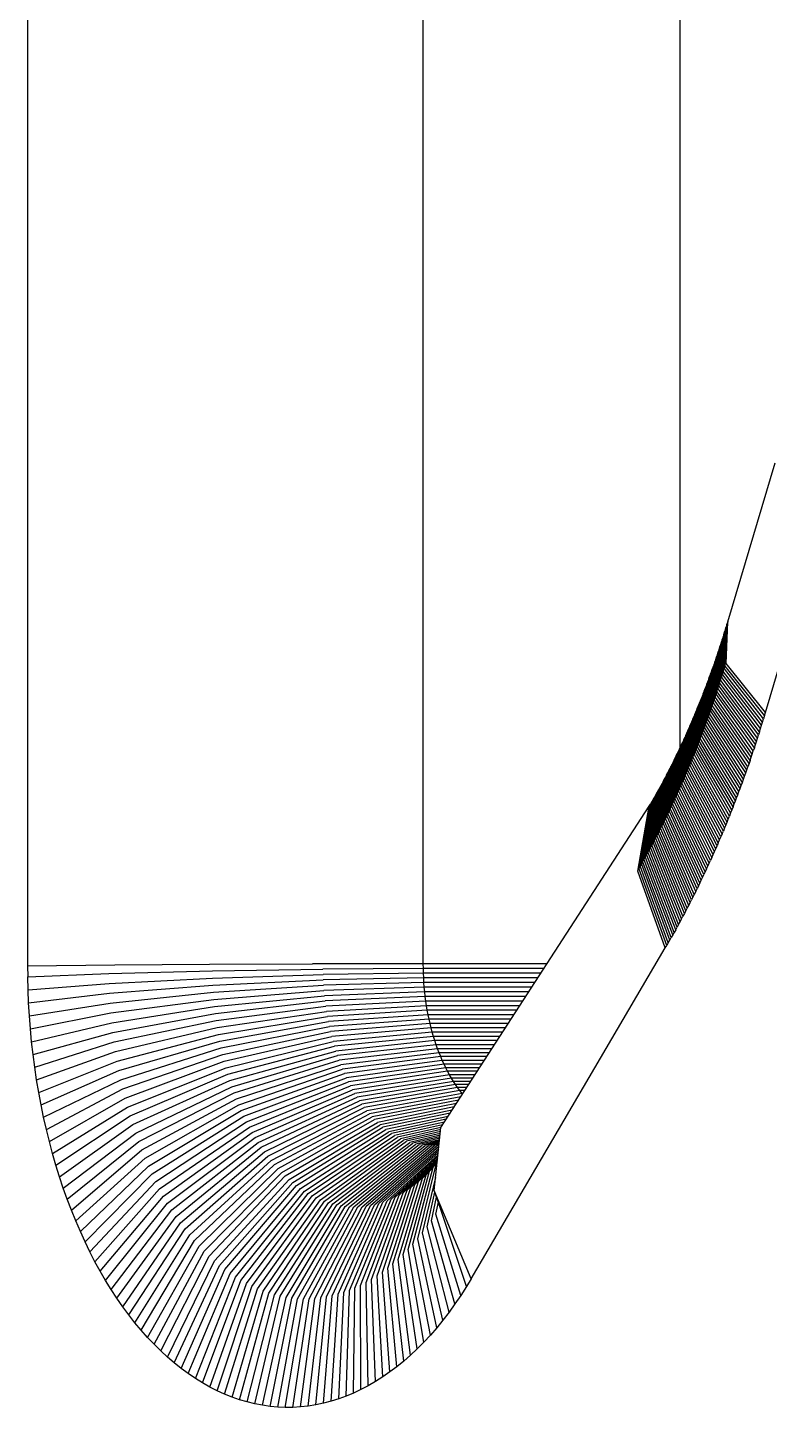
# Model space of a CAD drawing. Header units: metres. Extents: x 322 to 396.8, y -0.1 to 13.
# Drawn here: x 335.3312 to 335.5158, y 0.93 to 1.2731 of the extents above; entities that cross this region are included whole.
import ezdxf

# ---------------------------------------------------------------- set-up
doc = ezdxf.new("R2010")
doc.units = ezdxf.units.M

msp = doc.modelspace()

# ---------------------------------------------------------------- linework, layer by layer
at = {"color": 8}
for p, q in [((335.33125, 3.4346), (335.33125, 1.0398)), ((335.42967, 1.04032), (335.42967, 3.43447)), ((335.49354, 1.09404), (335.49354, 3.43447)), ((335.50539, 1.12534), (335.51714, 1.16486)), ((335.51475, 1.10278), (335.52654, 1.1424)), ((335.50498, 1.11499), (335.50539, 1.12534)), ((335.50539, 1.12534), (335.5052, 1.12473)), ((335.50391, 1.11147), (335.50443, 1.1222)), ((335.50413, 1.11218), (335.50462, 1.12283)), ((335.50443, 1.1222), (335.50423, 1.12158)), ((335.50435, 1.11289), (335.50482, 1.12346)), ((335.50443, 1.1222), (335.50462, 1.12283)), ((335.50456, 1.1136), (335.50501, 1.1241)), ((335.50482, 1.12346), (335.50462, 1.12283)), ((335.50478, 1.11431), (335.5052, 1.12473)), ((335.50482, 1.12346), (335.50501, 1.1241)), ((335.5052, 1.12473), (335.50501, 1.1241)), ((335.50255, 1.10725), (335.50323, 1.11846)), ((335.50278, 1.10795), (335.50343, 1.11908)), ((335.50301, 1.10865), (335.50363, 1.1197)), ((335.50323, 1.11846), (335.50302, 1.11784)), ((335.50323, 1.11846), (335.50343, 1.11908)), ((335.50324, 1.10935), (335.50383, 1.12033)), ((335.50343, 1.11908), (335.50363, 1.1197)), ((335.50346, 1.11006), (335.50403, 1.12095)), ((335.50363, 1.1197), (335.50383, 1.12033)), ((335.50369, 1.11076), (335.50423, 1.12158)), ((335.50403, 1.12095), (335.50383, 1.12033)), ((335.50423, 1.12158), (335.50403, 1.12095)), ((335.50138, 1.10377), (335.50218, 1.11538)), ((335.50162, 1.10446), (335.5024, 1.11599)), ((335.50185, 1.10516), (335.50261, 1.1166)), ((335.50218, 1.11538), (335.50197, 1.11476)), ((335.50209, 1.10585), (335.50281, 1.11722)), ((335.5024, 1.11599), (335.50218, 1.11538)), ((335.50232, 1.10655), (335.50302, 1.11784)), ((335.5024, 1.11599), (335.50261, 1.1166)), ((335.50281, 1.11722), (335.50261, 1.1166)), ((335.50281, 1.11722), (335.50302, 1.11784)), ((335.51475, 1.10278), (335.50498, 1.11499)), ((335.49992, 1.09966), (335.50089, 1.11172)), ((335.50016, 1.10034), (335.50111, 1.11233)), ((335.50041, 1.10102), (335.50132, 1.11293)), ((335.50066, 1.10171), (335.50154, 1.11354)), ((335.50067, 1.11112), (335.50089, 1.11172)), ((335.50111, 1.11233), (335.50089, 1.11172)), ((335.5009, 1.10239), (335.50176, 1.11415)), ((335.50111, 1.11233), (335.50132, 1.11293)), ((335.50114, 1.10308), (335.50197, 1.11476)), ((335.50132, 1.11293), (335.50154, 1.11354)), ((335.50176, 1.11415), (335.50154, 1.11354)), ((335.50197, 1.11476), (335.50176, 1.11415)), ((335.51354, 1.09881), (335.50391, 1.11147)), ((335.51379, 1.09961), (335.50413, 1.11218)), ((335.51404, 1.10041), (335.50435, 1.11289)), ((335.51428, 1.10122), (335.50456, 1.1136)), ((335.51453, 1.10203), (335.50478, 1.11431)), ((335.4984, 1.0956), (335.49954, 1.10812)), ((335.49865, 1.09627), (335.49977, 1.10872)), ((335.49891, 1.09694), (335.49999, 1.10932)), ((335.49916, 1.09762), (335.50022, 1.10992)), ((335.49954, 1.10812), (335.49931, 1.10753)), ((335.49942, 1.0983), (335.50044, 1.11052)), ((335.49954, 1.10812), (335.49977, 1.10872)), ((335.49967, 1.09898), (335.50067, 1.11112)), ((335.49999, 1.10932), (335.49977, 1.10872)), ((335.50022, 1.10992), (335.49999, 1.10932)), ((335.50044, 1.11052), (335.50022, 1.10992)), ((335.50067, 1.11112), (335.50044, 1.11052)), ((335.51253, 1.09561), (335.50301, 1.10865)), ((335.51278, 1.09641), (335.50324, 1.10935)), ((335.51304, 1.09721), (335.50346, 1.11006)), ((335.51329, 1.098), (335.50369, 1.11076)), ((335.49682, 1.09161), (335.49814, 1.10458)), ((335.49709, 1.09227), (335.49838, 1.10517)), ((335.49735, 1.09293), (335.49861, 1.10575)), ((335.49762, 1.09359), (335.49885, 1.10634)), ((335.49788, 1.09426), (335.49908, 1.10694)), ((335.49814, 1.10458), (335.4979, 1.10399)), ((335.49814, 1.09493), (335.49931, 1.10753)), ((335.49838, 1.10517), (335.49814, 1.10458)), ((335.49861, 1.10575), (335.49838, 1.10517)), ((335.49885, 1.10634), (335.49861, 1.10575)), ((335.49908, 1.10694), (335.49885, 1.10634)), ((335.49931, 1.10753), (335.49908, 1.10694)), ((335.51121, 1.09166), (335.50185, 1.10516)), ((335.51148, 1.09244), (335.50209, 1.10585)), ((335.51174, 1.09323), (335.50232, 1.10655)), ((335.51201, 1.09402), (335.50255, 1.10725)), ((335.51227, 1.09482), (335.50278, 1.10795)), ((335.49547, 1.08833), (335.49694, 1.10167)), ((335.49574, 1.08898), (335.49718, 1.10225)), ((335.49601, 1.08963), (335.49742, 1.10283)), ((335.49629, 1.09029), (335.49766, 1.10341)), ((335.49655, 1.09095), (335.4979, 1.10399)), ((335.49669, 1.10109), (335.49694, 1.10167)), ((335.49718, 1.10225), (335.49694, 1.10167)), ((335.49718, 1.10225), (335.49742, 1.10283)), ((335.49742, 1.10283), (335.49766, 1.10341)), ((335.49766, 1.10341), (335.4979, 1.10399)), ((335.50985, 1.08775), (335.50066, 1.10171)), ((335.51013, 1.08852), (335.5009, 1.10239)), ((335.5104, 1.0893), (335.50114, 1.10308)), ((335.51068, 1.09009), (335.50138, 1.10377)), ((335.51094, 1.09087), (335.50162, 1.10446)), ((335.51404, 1.10041), (335.51428, 1.10122)), ((335.51453, 1.10203), (335.51428, 1.10122)), ((335.51453, 1.10203), (335.51475, 1.10278)), ((335.49379, 1.08445), (335.49545, 1.09823)), ((335.49407, 1.08509), (335.4957, 1.0988)), ((335.49436, 1.08574), (335.49595, 1.09937)), ((335.49464, 1.08638), (335.4962, 1.09994)), ((335.49492, 1.08703), (335.49645, 1.10052)), ((335.49519, 1.08768), (335.49669, 1.10109)), ((335.4952, 1.09767), (335.49545, 1.09823)), ((335.49545, 1.09823), (335.4957, 1.0988)), ((335.49595, 1.09937), (335.4957, 1.0988)), ((335.49595, 1.09937), (335.4962, 1.09994)), ((335.49645, 1.10052), (335.4962, 1.09994)), ((335.49669, 1.10109), (335.49645, 1.10052)), ((335.50845, 1.08388), (335.49942, 1.0983)), ((335.50874, 1.08465), (335.49967, 1.09898)), ((335.50902, 1.08542), (335.49992, 1.09966)), ((335.5093, 1.08619), (335.50016, 1.10034)), ((335.50958, 1.08697), (335.50041, 1.10102)), ((335.51329, 1.098), (335.51304, 1.09721)), ((335.51329, 1.098), (335.51354, 1.09881)), ((335.51354, 1.09881), (335.51379, 1.09961)), ((335.51379, 1.09961), (335.51404, 1.10041)), ((335.49177, 1.08002), (335.49366, 1.0943)), ((335.49206, 1.08065), (335.49392, 1.09486)), ((335.49235, 1.08128), (335.49418, 1.09542)), ((335.49265, 1.08191), (335.49443, 1.09598)), ((335.49293, 1.08254), (335.49469, 1.09654)), ((335.49322, 1.08318), (335.49495, 1.0971)), ((335.49366, 1.0943), (335.4934, 1.09375)), ((335.49351, 1.08381), (335.4952, 1.09767)), ((335.49366, 1.0943), (335.49392, 1.09486)), ((335.49392, 1.09486), (335.49418, 1.09542)), ((335.49443, 1.09598), (335.49418, 1.09542)), ((335.49443, 1.09598), (335.49469, 1.09654)), ((335.49495, 1.0971), (335.49469, 1.09654)), ((335.49495, 1.0971), (335.4952, 1.09767)), ((335.50671, 1.07931), (335.49788, 1.09426)), ((335.507, 1.08007), (335.49814, 1.09493)), ((335.5073, 1.08083), (335.4984, 1.0956)), ((335.50759, 1.08159), (335.49865, 1.09627)), ((335.50788, 1.08235), (335.49891, 1.09694)), ((335.50817, 1.08312), (335.49916, 1.09762)), ((335.51201, 1.09402), (335.51227, 1.09482)), ((335.51227, 1.09482), (335.51253, 1.09561)), ((335.51253, 1.09561), (335.51278, 1.09641)), ((335.51278, 1.09641), (335.51304, 1.09721)), ((335.48998, 1.0763), (335.49207, 1.091)), ((335.49028, 1.07691), (335.49234, 1.09154)), ((335.49058, 1.07753), (335.4926, 1.09209)), ((335.49088, 1.07815), (335.49287, 1.09264)), ((335.49118, 1.07877), (335.49313, 1.09319)), ((335.49147, 1.0794), (335.4934, 1.09375)), ((335.49207, 1.091), (335.4918, 1.09045)), ((335.49207, 1.091), (335.49234, 1.09154)), ((335.4926, 1.09209), (335.49234, 1.09154)), ((335.4926, 1.09209), (335.49287, 1.09264)), ((335.49287, 1.09264), (335.49313, 1.09319)), ((335.4934, 1.09375), (335.49313, 1.09319)), ((335.50521, 1.07555), (335.49655, 1.09095)), ((335.50551, 1.0763), (335.49682, 1.09161)), ((335.50581, 1.07705), (335.49709, 1.09227)), ((335.50611, 1.0778), (335.49735, 1.09293)), ((335.50641, 1.07855), (335.49762, 1.09359)), ((335.51094, 1.09087), (335.51068, 1.09009)), ((335.51094, 1.09087), (335.51121, 1.09166)), ((335.51121, 1.09166), (335.51148, 1.09244)), ((335.51148, 1.09244), (335.51174, 1.09323)), ((335.51201, 1.09402), (335.51174, 1.09323)), ((335.48814, 1.07265), (335.49044, 1.08776)), ((335.48845, 1.07325), (335.49071, 1.0883)), ((335.48876, 1.07386), (335.49098, 1.08883)), ((335.48906, 1.07447), (335.49126, 1.08937)), ((335.48937, 1.07507), (335.49153, 1.08991)), ((335.48968, 1.07569), (335.4918, 1.09045)), ((335.49016, 1.08723), (335.49044, 1.08776)), ((335.49071, 1.0883), (335.49044, 1.08776)), ((335.49071, 1.0883), (335.49098, 1.08883)), ((335.49126, 1.08937), (335.49098, 1.08883)), ((335.49153, 1.08991), (335.49126, 1.08937)), ((335.4918, 1.09045), (335.49153, 1.08991)), ((335.50367, 1.07185), (335.49519, 1.08768)), ((335.50398, 1.07259), (335.49547, 1.08833)), ((335.50429, 1.07332), (335.49574, 1.08898)), ((335.5046, 1.07407), (335.49601, 1.08963)), ((335.5049, 1.07481), (335.49629, 1.09029)), ((335.50958, 1.08697), (335.50985, 1.08775)), ((335.50985, 1.08775), (335.51013, 1.08852)), ((335.51013, 1.08852), (335.5104, 1.0893)), ((335.51068, 1.09009), (335.5104, 1.0893)), ((335.48593, 1.06849), (335.48847, 1.08407)), ((335.48625, 1.06908), (335.48876, 1.08459)), ((335.48656, 1.06967), (335.48904, 1.08512)), ((335.48688, 1.07026), (335.48932, 1.08564)), ((335.4872, 1.07085), (335.4896, 1.08617)), ((335.48751, 1.07145), (335.48988, 1.0867)), ((335.48783, 1.07205), (335.49016, 1.08723)), ((335.48847, 1.08407), (335.48819, 1.08355)), ((335.48847, 1.08407), (335.48876, 1.08459)), ((335.48904, 1.08512), (335.48876, 1.08459)), ((335.48932, 1.08564), (335.48904, 1.08512)), ((335.4896, 1.08617), (335.48932, 1.08564)), ((335.48988, 1.0867), (335.4896, 1.08617)), ((335.49016, 1.08723), (335.48988, 1.0867)), ((335.50208, 1.0682), (335.49379, 1.08445)), ((335.5024, 1.06892), (335.49407, 1.08509)), ((335.50272, 1.06965), (335.49436, 1.08574)), ((335.50304, 1.07038), (335.49464, 1.08638)), ((335.50335, 1.07111), (335.49492, 1.08703)), ((335.50845, 1.08388), (335.50874, 1.08465)), ((335.50874, 1.08465), (335.50902, 1.08542)), ((335.50902, 1.08542), (335.5093, 1.08619)), ((335.5093, 1.08619), (335.50958, 1.08697)), ((335.48398, 1.06501), (335.48674, 1.08098)), ((335.4843, 1.06558), (335.48703, 1.08149)), ((335.48463, 1.06616), (335.48732, 1.082)), ((335.48496, 1.06674), (335.48761, 1.08252)), ((335.48528, 1.06732), (335.4879, 1.08303)), ((335.4856, 1.0679), (335.48819, 1.08355)), ((335.48674, 1.08098), (335.48645, 1.08047)), ((335.48674, 1.08098), (335.48703, 1.08149)), ((335.48732, 1.082), (335.48703, 1.08149)), ((335.48732, 1.082), (335.48761, 1.08252)), ((335.48761, 1.08252), (335.4879, 1.08303)), ((335.4879, 1.08303), (335.48819, 1.08355)), ((335.50012, 1.06389), (335.49206, 1.08065)), ((335.50045, 1.0646), (335.49235, 1.08128)), ((335.50078, 1.06531), (335.49265, 1.08191)), ((335.50111, 1.06603), (335.49293, 1.08254)), ((335.50143, 1.06675), (335.49322, 1.08318)), ((335.50176, 1.06747), (335.49351, 1.08381)), ((335.507, 1.08007), (335.5073, 1.08083)), ((335.5073, 1.08083), (335.50759, 1.08159)), ((335.50759, 1.08159), (335.50788, 1.08235)), ((335.50788, 1.08235), (335.50817, 1.08312)), ((335.50817, 1.08312), (335.50845, 1.08388)), ((335.43404, 0.99961), (335.48587, 1.07948)), ((335.483, 1.06333), (335.48587, 1.07948)), ((335.48332, 1.06386), (335.48616, 1.07997)), ((335.48365, 1.06443), (335.48645, 1.08047)), ((335.48587, 1.07948), (335.48616, 1.07997)), ((335.48645, 1.08047), (335.48616, 1.07997)), ((335.49844, 1.06036), (335.49058, 1.07753)), ((335.49878, 1.06106), (335.49088, 1.07815)), ((335.49912, 1.06176), (335.49118, 1.07877)), ((335.49945, 1.06247), (335.49147, 1.0794)), ((335.49979, 1.06318), (335.49177, 1.08002)), ((335.50611, 1.0778), (335.50581, 1.07705)), ((335.50641, 1.07855), (335.50611, 1.0778)), ((335.50671, 1.07931), (335.50641, 1.07855)), ((335.50671, 1.07931), (335.507, 1.08007)), ((335.49637, 1.05619), (335.48876, 1.07386)), ((335.49672, 1.05688), (335.48906, 1.07447)), ((335.49707, 1.05757), (335.48937, 1.07507)), ((335.49742, 1.05826), (335.48968, 1.07569)), ((335.49776, 1.05896), (335.48998, 1.0763)), ((335.4981, 1.05966), (335.49028, 1.07691)), ((335.5046, 1.07407), (335.50429, 1.07332)), ((335.5049, 1.07481), (335.5046, 1.07407)), ((335.5049, 1.07481), (335.50521, 1.07555)), ((335.50521, 1.07555), (335.50551, 1.0763)), ((335.50551, 1.0763), (335.50581, 1.07705)), ((335.49425, 1.05212), (335.48688, 1.07026)), ((335.49461, 1.05279), (335.4872, 1.07085)), ((335.49496, 1.05347), (335.48751, 1.07145)), ((335.49532, 1.05414), (335.48783, 1.07205)), ((335.49567, 1.05483), (335.48814, 1.07265)), ((335.49602, 1.05551), (335.48845, 1.07325)), ((335.50304, 1.07038), (335.50272, 1.06965)), ((335.50304, 1.07038), (335.50335, 1.07111)), ((335.50335, 1.07111), (335.50367, 1.07185)), ((335.50398, 1.07259), (335.50367, 1.07185)), ((335.50398, 1.07259), (335.50429, 1.07332)), ((335.49244, 1.04879), (335.48528, 1.06732)), ((335.4928, 1.04945), (335.4856, 1.0679)), ((335.49317, 1.05011), (335.48593, 1.06849)), ((335.49353, 1.05078), (335.48625, 1.06908)), ((335.49389, 1.05145), (335.48656, 1.06967)), ((335.50143, 1.06675), (335.50176, 1.06747)), ((335.50176, 1.06747), (335.50208, 1.0682)), ((335.50208, 1.0682), (335.5024, 1.06892)), ((335.5024, 1.06892), (335.50272, 1.06965)), ((335.49021, 1.04487), (335.48332, 1.06386)), ((335.49058, 1.04552), (335.48365, 1.06443)), ((335.49096, 1.04617), (335.48398, 1.06501)), ((335.49133, 1.04682), (335.4843, 1.06558)), ((335.4917, 1.04747), (335.48463, 1.06616)), ((335.49207, 1.04813), (335.48496, 1.06674)), ((335.50012, 1.06389), (335.49979, 1.06318)), ((335.50012, 1.06389), (335.50045, 1.0646)), ((335.50045, 1.0646), (335.50078, 1.06531)), ((335.50078, 1.06531), (335.50111, 1.06603)), ((335.50143, 1.06675), (335.50111, 1.06603)), ((335.48986, 1.04428), (335.483, 1.06333)), ((335.49844, 1.06036), (335.4981, 1.05966)), ((335.49844, 1.06036), (335.49878, 1.06106)), ((335.49878, 1.06106), (335.49912, 1.06176)), ((335.49912, 1.06176), (335.49945, 1.06247)), ((335.49979, 1.06318), (335.49945, 1.06247)), ((335.49672, 1.05688), (335.49637, 1.05619)), ((335.49707, 1.05757), (335.49672, 1.05688)), ((335.49742, 1.05826), (335.49707, 1.05757)), ((335.49742, 1.05826), (335.49776, 1.05896)), ((335.4981, 1.05966), (335.49776, 1.05896)), ((335.49496, 1.05347), (335.49461, 1.05279)), ((335.49496, 1.05347), (335.49532, 1.05414)), ((335.49532, 1.05414), (335.49567, 1.05483)), ((335.49567, 1.05483), (335.49602, 1.05551)), ((335.49602, 1.05551), (335.49637, 1.05619)), ((335.49317, 1.05011), (335.4928, 1.04945)), ((335.49317, 1.05011), (335.49353, 1.05078)), ((335.49353, 1.05078), (335.49389, 1.05145)), ((335.49389, 1.05145), (335.49425, 1.05212)), ((335.49461, 1.05279), (335.49425, 1.05212)), ((335.49096, 1.04617), (335.49133, 1.04682)), ((335.4917, 1.04747), (335.49133, 1.04682)), ((335.49207, 1.04813), (335.4917, 1.04747)), ((335.49244, 1.04879), (335.49207, 1.04813)), ((335.49244, 1.04879), (335.4928, 1.04945)), ((335.44155, 0.96197), (335.48986, 1.04428)), ((335.48986, 1.04428), (335.49021, 1.04487)), ((335.49058, 1.04552), (335.49021, 1.04487)), ((335.49058, 1.04552), (335.49096, 1.04617)), ((335.33125, 1.0398), (335.35291, 1.04003)), ((335.33125, 1.0398), (335.33127, 1.03708)), ((335.35291, 1.04003), (335.37653, 1.04019)), ((335.37653, 1.04019), (335.40212, 1.04029)), ((335.42967, 1.04032), (335.40212, 1.04029)), ((335.46046, 1.04032), (335.42967, 1.04032)), ((335.42968, 1.03915), (335.42967, 1.04032)), ((335.33127, 1.03708), (335.35144, 1.03787)), ((335.33136, 1.03383), (335.33127, 1.03708)), ((335.35144, 1.03787), (335.37722, 1.03854)), ((335.3515, 1.03542), (335.37727, 1.03676)), ((335.37722, 1.03854), (335.40469, 1.03899)), ((335.37727, 1.03676), (335.40473, 1.03766)), ((335.37734, 1.03499), (335.40478, 1.03634)), ((335.42968, 1.03915), (335.40469, 1.03899)), ((335.42971, 1.03798), (335.40473, 1.03766)), ((335.42976, 1.03681), (335.40478, 1.03634)), ((335.42971, 1.03798), (335.42968, 1.03915)), ((335.4597, 1.03915), (335.42968, 1.03915)), ((335.42976, 1.03681), (335.42971, 1.03798)), ((335.45894, 1.03798), (335.42971, 1.03798)), ((335.42983, 1.03564), (335.42976, 1.03681)), ((335.45818, 1.03681), (335.42976, 1.03681)), ((335.33136, 1.03383), (335.3515, 1.03542)), ((335.3315, 1.03059), (335.33136, 1.03383)), ((335.3315, 1.03059), (335.35161, 1.03297)), ((335.35161, 1.03297), (335.37734, 1.03499)), ((335.35175, 1.03053), (335.37745, 1.03322)), ((335.37745, 1.03322), (335.40486, 1.03501)), ((335.37759, 1.03145), (335.40497, 1.03369)), ((335.42983, 1.03564), (335.40486, 1.03501)), ((335.42992, 1.03448), (335.40497, 1.03369)), ((335.43003, 1.03332), (335.40509, 1.03238)), ((335.42992, 1.03448), (335.42983, 1.03564)), ((335.45742, 1.03564), (335.42983, 1.03564)), ((335.45667, 1.03448), (335.42992, 1.03448)), ((335.43003, 1.03332), (335.42992, 1.03448)), ((335.45592, 1.03332), (335.43003, 1.03332)), ((335.43016, 1.03217), (335.43003, 1.03332)), ((335.33169, 1.02736), (335.3315, 1.03059)), ((335.33169, 1.02736), (335.35175, 1.03053)), ((335.35195, 1.0281), (335.37759, 1.03145)), ((335.35218, 1.02567), (335.37776, 1.02969)), ((335.37776, 1.02969), (335.40509, 1.03238)), ((335.37796, 1.02794), (335.40524, 1.03107)), ((335.37818, 1.02621), (335.40541, 1.02977)), ((335.43016, 1.03217), (335.40524, 1.03107)), ((335.43031, 1.03103), (335.40541, 1.02977)), ((335.43048, 1.02989), (335.40561, 1.02848)), ((335.45517, 1.03217), (335.43016, 1.03217)), ((335.43031, 1.03103), (335.43016, 1.03217)), ((335.45443, 1.03103), (335.43031, 1.03103)), ((335.43048, 1.02989), (335.43031, 1.03103)), ((335.45369, 1.02989), (335.43048, 1.02989)), ((335.43067, 1.02876), (335.43048, 1.02989)), ((335.33194, 1.02414), (335.33169, 1.02736)), ((335.33194, 1.02414), (335.35195, 1.0281)), ((335.33225, 1.02093), (335.35218, 1.02567)), ((335.35245, 1.02326), (335.37796, 1.02794)), ((335.35277, 1.02087), (335.37818, 1.02621)), ((335.37844, 1.02448), (335.40561, 1.02848)), ((335.37873, 1.02277), (335.40582, 1.02721)), ((335.37905, 1.02107), (335.40606, 1.02594)), ((335.43067, 1.02876), (335.40582, 1.02721)), ((335.43088, 1.02765), (335.40606, 1.02594)), ((335.43111, 1.02654), (335.40632, 1.02468)), ((335.45296, 1.02876), (335.43067, 1.02876)), ((335.43088, 1.02765), (335.43067, 1.02876)), ((335.45223, 1.02765), (335.43088, 1.02765)), ((335.43111, 1.02654), (335.43088, 1.02765)), ((335.45151, 1.02654), (335.43111, 1.02654)), ((335.43136, 1.02545), (335.43111, 1.02654)), ((335.33225, 1.02093), (335.33194, 1.02414)), ((335.33261, 1.01774), (335.35245, 1.02326)), ((335.35312, 1.01849), (335.37844, 1.02448)), ((335.35352, 1.01613), (335.37873, 1.02277)), ((335.3794, 1.01939), (335.40632, 1.02468)), ((335.37977, 1.01773), (335.4066, 1.02344)), ((335.43136, 1.02545), (335.4066, 1.02344)), ((335.43162, 1.02436), (335.4069, 1.02221)), ((335.43191, 1.0233), (335.40723, 1.021)), ((335.43221, 1.02224), (335.40757, 1.01981)), ((335.4508, 1.02545), (335.43136, 1.02545)), ((335.43162, 1.02436), (335.43136, 1.02545)), ((335.4501, 1.02436), (335.43162, 1.02436)), ((335.43191, 1.0233), (335.43162, 1.02436)), ((335.44941, 1.0233), (335.43191, 1.0233)), ((335.43221, 1.02224), (335.43191, 1.0233)), ((335.44873, 1.02224), (335.43221, 1.02224)), ((335.43253, 1.02121), (335.43221, 1.02224)), ((335.33261, 1.01774), (335.33225, 1.02093)), ((335.33303, 1.01457), (335.35277, 1.02087)), ((335.35396, 1.0138), (335.37905, 1.02107)), ((335.35444, 1.01148), (335.3794, 1.01939)), ((335.38018, 1.01609), (335.4069, 1.02221)), ((335.38061, 1.01447), (335.40723, 1.021)), ((335.38107, 1.01287), (335.40757, 1.01981)), ((335.43253, 1.02121), (335.40794, 1.01863)), ((335.43287, 1.02019), (335.40832, 1.01747)), ((335.43323, 1.01918), (335.40873, 1.01633)), ((335.44805, 1.02121), (335.43253, 1.02121)), ((335.43287, 1.02019), (335.43253, 1.02121)), ((335.44739, 1.02019), (335.43287, 1.02019)), ((335.43323, 1.01918), (335.43287, 1.02019)), ((335.44674, 1.01918), (335.43323, 1.01918)), ((335.4336, 1.0182), (335.43323, 1.01918)), ((335.33303, 1.01457), (335.33261, 1.01774)), ((335.3335, 1.01143), (335.35312, 1.01849)), ((335.33403, 1.0083), (335.35352, 1.01613)), ((335.35496, 1.00919), (335.37977, 1.01773)), ((335.35552, 1.00693), (335.38018, 1.01609)), ((335.38156, 1.0113), (335.40794, 1.01863)), ((335.38208, 1.00975), (335.40832, 1.01747)), ((335.38262, 1.00822), (335.40873, 1.01633)), ((335.4336, 1.0182), (335.40915, 1.01522)), ((335.434, 1.01723), (335.4096, 1.01412)), ((335.4344, 1.01629), (335.41006, 1.01305)), ((335.4461, 1.0182), (335.4336, 1.0182)), ((335.434, 1.01723), (335.4336, 1.0182)), ((335.44547, 1.01723), (335.434, 1.01723)), ((335.4344, 1.01629), (335.434, 1.01723)), ((335.44486, 1.01629), (335.4344, 1.01629)), ((335.43483, 1.01536), (335.4344, 1.01629)), ((335.3335, 1.01143), (335.33303, 1.01457)), ((335.33461, 1.00521), (335.35396, 1.0138)), ((335.35611, 1.00469), (335.38061, 1.01447)), ((335.35675, 1.00249), (335.38107, 1.01287)), ((335.38319, 1.00673), (335.40915, 1.01522)), ((335.38378, 1.00526), (335.4096, 1.01412)), ((335.3844, 1.00383), (335.41006, 1.01305)), ((335.38504, 1.00242), (335.41054, 1.012)), ((335.43483, 1.01536), (335.41054, 1.012)), ((335.43527, 1.01446), (335.41104, 1.01097)), ((335.43572, 1.01358), (335.41155, 1.00997)), ((335.43619, 1.01272), (335.41209, 1.009)), ((335.44426, 1.01536), (335.43483, 1.01536)), ((335.43527, 1.01446), (335.43483, 1.01536)), ((335.43572, 1.01358), (335.43527, 1.01446)), ((335.44367, 1.01446), (335.43527, 1.01446)), ((335.43619, 1.01272), (335.43572, 1.01358)), ((335.4431, 1.01358), (335.43572, 1.01358)), ((335.44255, 1.01272), (335.43619, 1.01272)), ((335.43667, 1.01189), (335.43619, 1.01272)), ((335.33403, 1.0083), (335.3335, 1.01143)), ((335.33524, 1.00215), (335.35444, 1.01148)), ((335.33593, 0.99911), (335.35496, 1.00919)), ((335.35742, 1.00032), (335.38156, 1.0113)), ((335.35813, 0.99819), (335.38208, 1.00975)), ((335.38571, 1.00105), (335.41104, 1.01097)), ((335.3864, 0.99971), (335.41155, 1.00997)), ((335.38711, 0.99841), (335.41209, 1.009)), ((335.43667, 1.01189), (335.41264, 1.00806)), ((335.43717, 1.01108), (335.4132, 1.00714)), ((335.43769, 1.0103), (335.41378, 1.00625)), ((335.43821, 1.00954), (335.41438, 1.00539)), ((335.43875, 1.00881), (335.41499, 1.00456)), ((335.43717, 1.01108), (335.43667, 1.01189)), ((335.44201, 1.01189), (335.43667, 1.01189)), ((335.43769, 1.0103), (335.43717, 1.01108)), ((335.44148, 1.01108), (335.43717, 1.01108)), ((335.43821, 1.00954), (335.43769, 1.0103)), ((335.44097, 1.0103), (335.43769, 1.0103)), ((335.43875, 1.00881), (335.43821, 1.00954)), ((335.44048, 1.00954), (335.43821, 1.00954)), ((335.4393, 1.0081), (335.43875, 1.00881)), ((335.44001, 1.00881), (335.43875, 1.00881)), ((335.33461, 1.00521), (335.33403, 1.0083)), ((335.33524, 1.00215), (335.33461, 1.00521)), ((335.33667, 0.99612), (335.35552, 1.00693)), ((335.35888, 0.99609), (335.38262, 1.00822)), ((335.35966, 0.99403), (335.38319, 1.00673)), ((335.36048, 0.99201), (335.38378, 1.00526)), ((335.38785, 0.99715), (335.41264, 1.00806)), ((335.3886, 0.99592), (335.4132, 1.00714)), ((335.38938, 0.99473), (335.41378, 1.00625)), ((335.39018, 0.99358), (335.41438, 1.00539)), ((335.4393, 1.0081), (335.41562, 1.00376)), ((335.43901, 1.00727), (335.41625, 1.003)), ((335.43844, 1.0064), (335.41691, 1.00226)), ((335.43789, 1.00555), (335.41757, 1.00156)), ((335.43944, 1.00794), (335.4393, 1.0081)), ((335.43955, 1.0081), (335.4393, 1.0081)), ((335.33593, 0.99911), (335.33524, 1.00215)), ((335.33746, 0.99316), (335.35611, 1.00469)), ((335.3383, 0.99025), (335.35675, 1.00249)), ((335.36133, 0.99003), (335.3844, 1.00383)), ((335.36222, 0.98809), (335.38504, 1.00242)), ((335.391, 0.99247), (335.41499, 1.00456)), ((335.39183, 0.9914), (335.41562, 1.00376)), ((335.39269, 0.99038), (335.41625, 1.003)), ((335.39356, 0.98939), (335.41691, 1.00226)), ((335.43735, 1.00472), (335.41825, 1.00089)), ((335.43683, 1.00392), (335.41893, 1.00026)), ((335.43633, 1.00314), (335.41963, 0.99966)), ((335.43583, 1.00238), (335.42034, 0.9991)), ((335.43536, 1.00165), (335.42106, 0.99857)), ((335.33667, 0.99612), (335.33593, 0.99911)), ((335.33919, 0.98737), (335.35742, 1.00032)), ((335.36314, 0.9862), (335.38571, 1.00105)), ((335.36409, 0.98436), (335.3864, 0.99971)), ((335.36507, 0.98257), (335.38711, 0.99841)), ((335.39445, 0.98846), (335.41757, 1.00156)), ((335.39535, 0.98756), (335.41825, 1.00089)), ((335.39627, 0.98672), (335.41893, 1.00026)), ((335.39721, 0.98592), (335.41963, 0.99966)), ((335.39815, 0.98516), (335.42034, 0.9991)), ((335.39911, 0.98446), (335.42106, 0.99857)), ((335.43491, 1.00095), (335.42178, 0.99808)), ((335.43447, 1.00028), (335.42252, 0.99763)), ((335.43405, 0.99964), (335.42326, 0.99721)), ((335.43399, 0.9991), (335.42401, 0.99683)), ((335.43393, 0.9986), (335.42476, 0.99649)), ((335.43241, 0.98393), (335.43404, 0.99961)), ((335.33746, 0.99316), (335.33667, 0.99612)), ((335.34013, 0.98455), (335.35813, 0.99819)), ((335.34112, 0.98177), (335.35888, 0.99609)), ((335.36608, 0.98082), (335.38785, 0.99715)), ((335.36713, 0.97913), (335.3886, 0.99592)), ((335.40009, 0.9838), (335.42178, 0.99808)), ((335.40107, 0.98319), (335.42252, 0.99763)), ((335.40206, 0.98263), (335.42326, 0.99721)), ((335.40306, 0.98212), (335.42401, 0.99683)), ((335.40407, 0.98167), (335.42476, 0.99649)), ((335.40509, 0.98126), (335.42552, 0.99618)), ((335.40612, 0.9809), (335.42629, 0.99592)), ((335.40715, 0.9806), (335.42706, 0.99569)), ((335.40818, 0.98035), (335.42783, 0.9955)), ((335.40922, 0.98014), (335.42861, 0.99535)), ((335.41026, 0.98), (335.42939, 0.99524)), ((335.4113, 0.9799), (335.43017, 0.99517)), ((335.41235, 0.97986), (335.43095, 0.99513)), ((335.41339, 0.97986), (335.43173, 0.99514)), ((335.41444, 0.97993), (335.43251, 0.99519)), ((335.41548, 0.98004), (335.43329, 0.99527)), ((335.41652, 0.98021), (335.43356, 0.99495)), ((335.43389, 0.99813), (335.42552, 0.99618)), ((335.43384, 0.99769), (335.42629, 0.99592)), ((335.4338, 0.99729), (335.42706, 0.99569)), ((335.43376, 0.99692), (335.42783, 0.9955)), ((335.43373, 0.99658), (335.42861, 0.99535)), ((335.43369, 0.99628), (335.42939, 0.99524)), ((335.43367, 0.99602), (335.43017, 0.99517)), ((335.43364, 0.9958), (335.43095, 0.99513)), ((335.43362, 0.99561), (335.43173, 0.99514)), ((335.43361, 0.99546), (335.43251, 0.99519)), ((335.4336, 0.99535), (335.43329, 0.99527)), ((335.3383, 0.99025), (335.33746, 0.99316)), ((335.34215, 0.97904), (335.35966, 0.99403)), ((335.34324, 0.97637), (335.36048, 0.99201)), ((335.3682, 0.97749), (335.38938, 0.99473)), ((335.3693, 0.97591), (335.39018, 0.99358)), ((335.37043, 0.97438), (335.391, 0.99247)), ((335.37158, 0.9729), (335.39183, 0.9914)), ((335.41756, 0.98042), (335.4335, 0.99438)), ((335.41859, 0.98069), (335.43344, 0.99384)), ((335.41962, 0.98102), (335.43339, 0.99332)), ((335.42064, 0.98139), (335.43334, 0.99284)), ((335.42166, 0.98181), (335.43329, 0.9924)), ((335.42267, 0.98229), (335.43325, 0.99199)), ((335.42367, 0.98281), (335.43321, 0.99163)), ((335.33919, 0.98737), (335.3383, 0.99025)), ((335.34437, 0.97375), (335.36133, 0.99003)), ((335.34554, 0.97119), (335.36222, 0.98809)), ((335.37276, 0.97149), (335.39269, 0.99038)), ((335.37396, 0.97014), (335.39356, 0.98939)), ((335.37518, 0.96885), (335.39445, 0.98846)), ((335.42466, 0.98339), (335.43318, 0.9913)), ((335.42563, 0.98401), (335.43315, 0.99103)), ((335.42589, 0.96927), (335.43124, 0.98876)), ((335.4266, 0.98469), (335.43282, 0.99051)), ((335.4271, 0.97058), (335.43213, 0.98972)), ((335.42756, 0.98541), (335.43203, 0.98962)), ((335.4283, 0.97196), (335.43299, 0.99071)), ((335.4285, 0.98618), (335.43121, 0.98873)), ((335.43034, 0.98786), (335.43124, 0.98876)), ((335.43124, 0.98876), (335.43213, 0.98972)), ((335.43213, 0.98972), (335.43299, 0.99071)), ((335.43299, 0.99071), (335.43313, 0.99089)), ((335.34013, 0.98455), (335.33919, 0.98737)), ((335.34112, 0.98177), (335.34013, 0.98455)), ((335.34676, 0.96869), (335.36314, 0.9862)), ((335.37643, 0.96762), (335.39535, 0.98756)), ((335.3777, 0.96645), (335.39627, 0.98672)), ((335.37898, 0.96534), (335.39721, 0.98592)), ((335.38029, 0.96431), (335.39815, 0.98516)), ((335.41949, 0.96365), (335.4266, 0.98469)), ((335.42081, 0.96464), (335.42756, 0.98541)), ((335.42211, 0.9657), (335.4285, 0.98618)), ((335.42339, 0.96683), (335.42943, 0.98699)), ((335.42465, 0.96802), (335.43034, 0.98786)), ((335.42943, 0.98699), (335.43035, 0.98786)), ((335.42947, 0.97339), (335.43275, 0.98717)), ((335.34215, 0.97904), (335.34112, 0.98177)), ((335.34801, 0.96625), (335.36409, 0.98436)), ((335.34932, 0.96387), (335.36507, 0.98257)), ((335.38161, 0.96333), (335.39911, 0.98446)), ((335.38295, 0.96243), (335.40009, 0.9838)), ((335.3843, 0.96159), (335.40107, 0.98319)), ((335.38567, 0.96082), (335.40206, 0.98263)), ((335.38705, 0.96012), (335.40306, 0.98212)), ((335.38844, 0.95949), (335.40407, 0.98167)), ((335.38985, 0.95893), (335.40509, 0.98126)), ((335.41128, 0.95911), (335.42064, 0.98139)), ((335.41268, 0.95969), (335.42166, 0.98181)), ((335.41407, 0.96034), (335.42267, 0.98229)), ((335.41545, 0.96107), (335.42367, 0.98281)), ((335.41681, 0.96186), (335.42466, 0.98339)), ((335.41816, 0.96272), (335.42563, 0.98401)), ((335.43061, 0.97488), (335.43256, 0.9835)), ((335.43173, 0.97643), (335.43298, 0.98228)), ((335.44155, 0.96197), (335.43241, 0.98393)), ((335.43388, 0.97969), (335.43241, 0.98393)), ((335.34324, 0.97637), (335.34215, 0.97904)), ((335.35066, 0.96157), (335.36608, 0.98082)), ((335.35204, 0.95933), (335.36713, 0.97913)), ((335.39126, 0.95844), (335.40612, 0.9809)), ((335.39268, 0.95802), (335.40715, 0.9806)), ((335.3941, 0.95767), (335.40818, 0.98035)), ((335.39554, 0.95739), (335.40922, 0.98014)), ((335.39697, 0.95719), (335.41026, 0.98)), ((335.39841, 0.95705), (335.4113, 0.9799)), ((335.39985, 0.95699), (335.41235, 0.97986)), ((335.40129, 0.95701), (335.41339, 0.97986)), ((335.40273, 0.95709), (335.41444, 0.97993)), ((335.40417, 0.95725), (335.41548, 0.98004)), ((335.4056, 0.95748), (335.41652, 0.98021)), ((335.40703, 0.95778), (335.41756, 0.98042)), ((335.40846, 0.95815), (335.41859, 0.98069)), ((335.40987, 0.95859), (335.41962, 0.98102)), ((335.43282, 0.97803), (335.43342, 0.98101)), ((335.43899, 0.95787), (335.43282, 0.97803)), ((335.4404, 0.96006), (335.43388, 0.97969)), ((335.34437, 0.97375), (335.34324, 0.97637)), ((335.35346, 0.95716), (335.3682, 0.97749)), ((335.35491, 0.95506), (335.3693, 0.97591)), ((335.35641, 0.95303), (335.37043, 0.97438)), ((335.43607, 0.9537), (335.43061, 0.97488)), ((335.43755, 0.95575), (335.43173, 0.97643)), ((335.34554, 0.97119), (335.34437, 0.97375)), ((335.34676, 0.96869), (335.34554, 0.97119)), ((335.35793, 0.95109), (335.37158, 0.9729)), ((335.35949, 0.94922), (335.37276, 0.97149)), ((335.43301, 0.94983), (335.4283, 0.97196)), ((335.43456, 0.95173), (335.42947, 0.97339)), ((335.34801, 0.96625), (335.34676, 0.96869)), ((335.36108, 0.94742), (335.37396, 0.97014)), ((335.3627, 0.94571), (335.37518, 0.96885)), ((335.36435, 0.94408), (335.37643, 0.96762)), ((335.42818, 0.94462), (335.42465, 0.96802)), ((335.42982, 0.94627), (335.42589, 0.96927)), ((335.43143, 0.94801), (335.4271, 0.97058)), ((335.34932, 0.96387), (335.34801, 0.96625)), ((335.36603, 0.94254), (335.3777, 0.96645)), ((335.36773, 0.94108), (335.37898, 0.96534)), ((335.36946, 0.9397), (335.38029, 0.96431)), ((335.42309, 0.94015), (335.42081, 0.96464)), ((335.42481, 0.94156), (335.42211, 0.9657)), ((335.42651, 0.94305), (335.42339, 0.96683)), ((335.35066, 0.96157), (335.34932, 0.96387)), ((335.35204, 0.95933), (335.35066, 0.96157)), ((335.37121, 0.93842), (335.38161, 0.96333)), ((335.37298, 0.93722), (335.38295, 0.96243)), ((335.37477, 0.93611), (335.3843, 0.96159)), ((335.37659, 0.93509), (335.38567, 0.96082)), ((335.41599, 0.93542), (335.41545, 0.96107)), ((335.4178, 0.93647), (335.41681, 0.96186)), ((335.41958, 0.93761), (335.41816, 0.96272)), ((335.42135, 0.93884), (335.41949, 0.96365)), ((335.44155, 0.96197), (335.4404, 0.96006)), ((335.35346, 0.95716), (335.35204, 0.95933)), ((335.35491, 0.95506), (335.35346, 0.95716)), ((335.37841, 0.93416), (335.38705, 0.96012)), ((335.38026, 0.93333), (335.38844, 0.95949)), ((335.38211, 0.93258), (335.38985, 0.95893)), ((335.38398, 0.93193), (335.39126, 0.95844)), ((335.38586, 0.93138), (335.39268, 0.95802)), ((335.38775, 0.93092), (335.3941, 0.95767)), ((335.38964, 0.93055), (335.39554, 0.95739)), ((335.39154, 0.93028), (335.39697, 0.95719)), ((335.39345, 0.93011), (335.39841, 0.95705)), ((335.39916, 0.93015), (335.40273, 0.95709)), ((335.40107, 0.93036), (335.40417, 0.95725)), ((335.40297, 0.93066), (335.4056, 0.95748)), ((335.40486, 0.93106), (335.40703, 0.95778)), ((335.40674, 0.93155), (335.40846, 0.95815)), ((335.40862, 0.93214), (335.40987, 0.95859)), ((335.41048, 0.93282), (335.41128, 0.95911)), ((335.41233, 0.93359), (335.41268, 0.95969)), ((335.41417, 0.93446), (335.41407, 0.96034)), ((335.43899, 0.95787), (335.43755, 0.95575)), ((335.4404, 0.96006), (335.43899, 0.95787)), ((335.35641, 0.95303), (335.35491, 0.95506)), ((335.39535, 0.93003), (335.39985, 0.95699)), ((335.39726, 0.93004), (335.40129, 0.95701)), ((335.43607, 0.9537), (335.43456, 0.95173)), ((335.43755, 0.95575), (335.43607, 0.9537)), ((335.35793, 0.95109), (335.35641, 0.95303)), ((335.35949, 0.94922), (335.35793, 0.95109)), ((335.43456, 0.95173), (335.43301, 0.94983)), ((335.36108, 0.94742), (335.35949, 0.94922)), ((335.3627, 0.94571), (335.36108, 0.94742)), ((335.43143, 0.94801), (335.42982, 0.94627)), ((335.43301, 0.94983), (335.43143, 0.94801)), ((335.36435, 0.94408), (335.3627, 0.94571)), ((335.36603, 0.94254), (335.36435, 0.94408)), ((335.42818, 0.94462), (335.42651, 0.94305)), ((335.42982, 0.94627), (335.42818, 0.94462)), ((335.36773, 0.94108), (335.36603, 0.94254)), ((335.36946, 0.9397), (335.36773, 0.94108)), ((335.42309, 0.94015), (335.42135, 0.93884)), ((335.42481, 0.94156), (335.42309, 0.94015)), ((335.42651, 0.94305), (335.42481, 0.94156)), ((335.37121, 0.93842), (335.36946, 0.9397)), ((335.37298, 0.93722), (335.37121, 0.93842)), ((335.37477, 0.93611), (335.37298, 0.93722)), ((335.4178, 0.93647), (335.41599, 0.93542)), ((335.41958, 0.93761), (335.4178, 0.93647)), ((335.42135, 0.93884), (335.41958, 0.93761)), ((335.37659, 0.93509), (335.37477, 0.93611)), ((335.37841, 0.93416), (335.37659, 0.93509)), ((335.38026, 0.93333), (335.37841, 0.93416)), ((335.38211, 0.93258), (335.38026, 0.93333)), ((335.41233, 0.93359), (335.41048, 0.93282)), ((335.41417, 0.93446), (335.41233, 0.93359)), ((335.41599, 0.93542), (335.41417, 0.93446)), ((335.38398, 0.93193), (335.38211, 0.93258)), ((335.38586, 0.93138), (335.38398, 0.93193)), ((335.38775, 0.93092), (335.38586, 0.93138)), ((335.38964, 0.93055), (335.38775, 0.93092)), ((335.39154, 0.93028), (335.38964, 0.93055)), ((335.39345, 0.93011), (335.39154, 0.93028)), ((335.39535, 0.93003), (335.39345, 0.93011)), ((335.39726, 0.93004), (335.39535, 0.93003)), ((335.39916, 0.93015), (335.39726, 0.93004)), ((335.40107, 0.93036), (335.39916, 0.93015)), ((335.40297, 0.93066), (335.40107, 0.93036)), ((335.40486, 0.93106), (335.40297, 0.93066)), ((335.40674, 0.93155), (335.40486, 0.93106)), ((335.40862, 0.93214), (335.40674, 0.93155)), ((335.41048, 0.93282), (335.40862, 0.93214))]:
    msp.add_line(p, q, dxfattribs=at)

doc.saveas('drawing.dxf')
